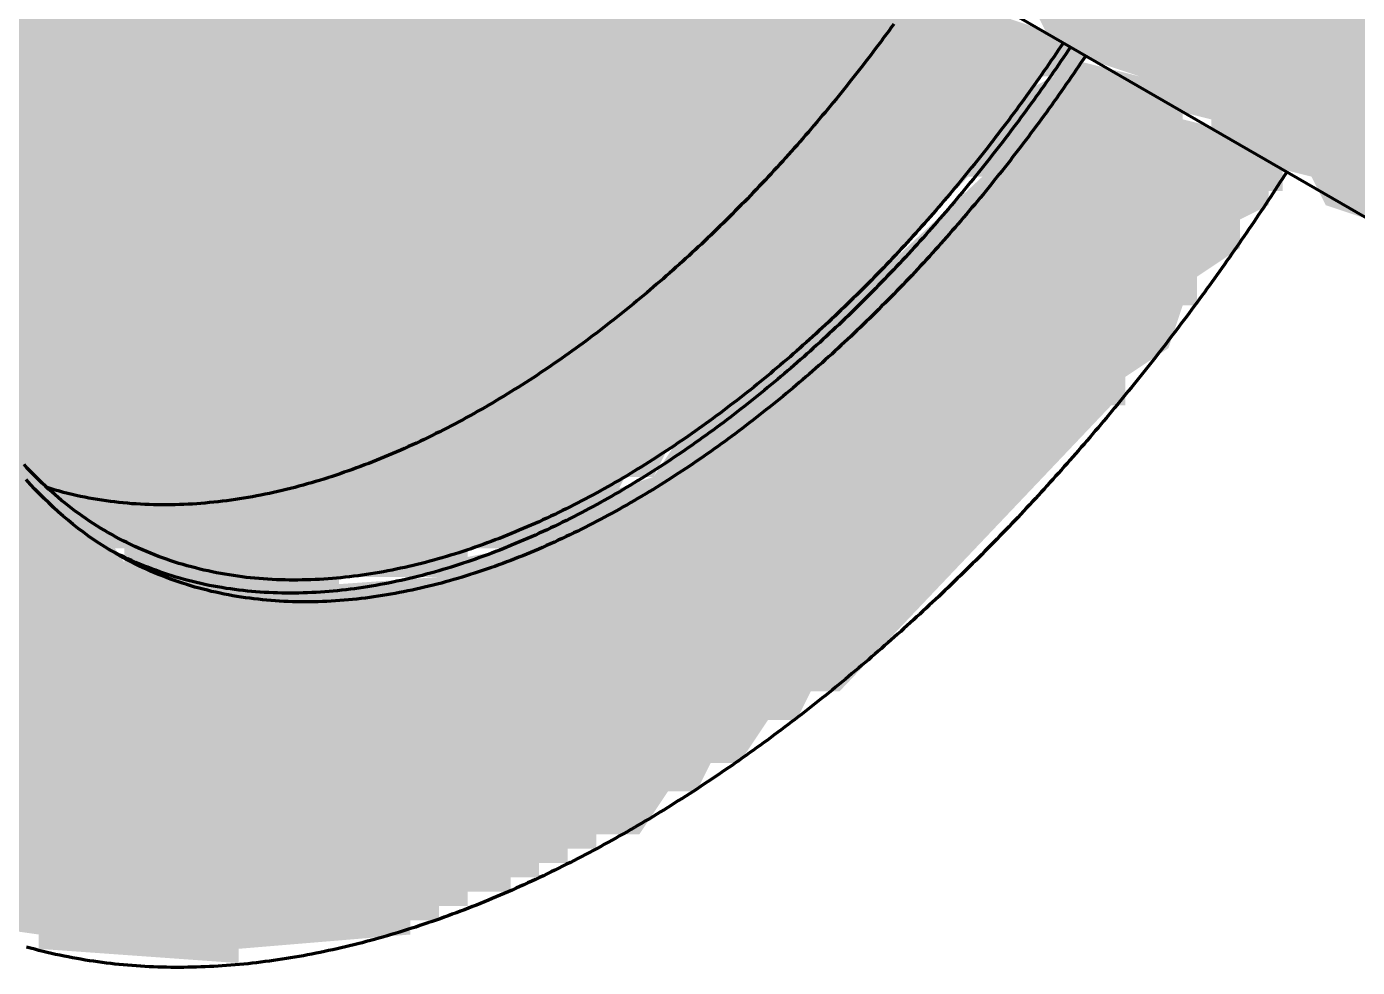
# Model space of a CAD drawing. Header units: millimetres. Extents: x 0 to 420, y 0 to 297.
# Drawn here: x 208.93 to 218.24, y 181.44 to 188.02 of the extents above; entities that cross this region are included whole.
import ezdxf

# ---------------------------------------------------------------- set-up
doc = ezdxf.new("R2010")
doc.units = ezdxf.units.MM
doc.layers.add('01-VISIBLE', color=7, linetype='CONTINUOUS', lineweight=70)
doc.layers.add('13-GRAFICA', color=30, linetype='CONTINUOUS', lineweight=18)

msp = doc.modelspace()

# ---------------------------------------------------------------- hatches: boundary and pattern name
at = {"layer": '13-GRAFICA', "true_color": 0x202020}
h = msp.add_hatch(color=7, dxfattribs=at)
h.dxf.hatch_style = 1
h.paths.add_polyline_path([(204.2185, 185.7682), (204.2185, 186.1682), (204.1185, 186.1682), (204.1185, 186.5682), (204.0185, 186.5682), (204.0185, 188.9682), (204.1185, 188.9682), (204.1185, 189.4682), (204.2185, 189.4682), (204.2185, 190.0682), (204.3185, 190.0682), (204.4185, 190.9682), (204.5185, 190.9682), (204.7185, 191.8682), (204.8185, 191.8682), (204.8185, 192.0682), (204.9185, 192.0682), (205.1185, 192.9682), (205.2185, 192.9682), (205.2185, 193.1682), (205.3185, 193.1682), (205.5185, 193.7682), (205.7185, 193.8682), (205.7185, 194.0682), (205.8185, 194.0682), (205.8185, 194.2682), (205.9185, 194.2682), (205.9185, 194.4682), (206.0185, 194.4682), (206.0185, 194.6682), (206.1185, 194.6682), (206.3185, 195.2682), (206.4185, 195.2682), (206.4185, 195.3682), (206.6185, 195.4682), (206.6185, 195.6682), (206.9185, 195.8682), (206.9185, 196.0682), (207.1185, 196.1682), (207.1185, 196.3682), (207.4185, 196.5682), (207.4185, 196.7682), (207.7185, 196.9682), (207.7185, 197.1682), (207.8185, 197.1682), (209.4185, 198.8682), (209.6185, 198.8682), (209.7185, 199.0682), (209.9185, 199.0682), (210.1185, 199.3682), (210.3185, 199.3682), (210.3185, 199.4682), (210.4185, 199.4682), (210.5185, 199.6682), (210.7185, 199.6682), (210.8185, 199.8682), (211.0185, 199.8682), (211.0185, 199.9682), (211.2185, 199.9682), (211.2185, 200.0682), (211.4185, 200.0682), (211.4185, 200.1682), (211.6185, 200.1682), (211.6185, 200.2682), (211.8185, 200.2682), (211.8185, 200.3682), (212.1185, 200.3682), (212.1185, 200.4682), (212.3185, 200.4682), (212.3185, 200.5682), (212.5185, 200.5682), (212.5185, 200.6682), (213.6185, 200.7682), (213.6185, 200.8682), (214.8185, 200.8682), (214.8185, 200.7682), (215.2185, 200.7682), (215.2185, 200.6682), (215.7185, 200.6682), (215.7185, 200.5682), (215.9185, 200.5682), (216.0185, 200.3682), (216.2185, 200.3682), (216.2185, 200.2682), (216.6185, 200.1682), (216.7185, 199.9682), (217.3185, 199.7682), (217.4185, 199.5682), (217.8185, 199.4682), (217.9185, 199.2682), (218.1185, 199.2682), (218.3185, 198.9682), (218.5185, 198.9682), (218.7185, 198.6682), (218.9185, 198.6682), (218.9185, 198.5682), (219.1185, 198.4682), (219.2185, 198.0682), (219.4185, 197.9682), (219.5185, 197.5682), (219.6185, 197.5682), (219.7185, 197.2682), (219.8185, 197.2682), (219.8185, 196.8682), (219.9185, 196.8682), (219.9185, 196.4682), (220.0185, 196.4682), (220.0185, 196.0682), (220.1185, 196.0682), (220.1185, 195.6682), (220.2185, 195.6682), (220.2185, 193.5682), (220.1185, 193.5682), (220.1185, 193.0682), (220.0185, 193.0682), (220.0185, 192.5682), (219.9185, 192.5682), (219.8185, 191.4682), (219.7185, 191.4682), (219.7185, 191.1682), (219.6185, 191.1682), (219.6185, 190.9682), (219.5185, 190.9682), (219.5185, 190.6682), (219.4185, 190.6682), (219.2185, 189.7682), (219.1185, 189.7682), (219.1185, 189.5682), (219.0185, 189.5682), (219.0185, 189.2682), (218.9185, 189.2682), (218.9185, 189.0682), (218.8185, 189.0682), (218.8185, 188.8682), (218.7185, 188.8682), (218.7185, 188.6682), (218.6185, 188.6682), (218.5185, 188.3682), (217.0185, 189.2682), (217.1185, 189.5682), (217.2185, 189.5682), (217.2185, 189.7682), (217.3185, 189.7682), (217.4185, 190.3682), (217.5185, 190.3682), (217.5185, 190.5682), (217.6185, 190.5682), (217.7185, 191.1682), (217.8185, 191.1682), (217.9185, 192.0682), (218.0185, 192.0682), (218.0185, 192.6682), (218.1185, 192.6682), (218.1185, 194.3682), (218.0185, 194.3682), (217.9185, 195.2682), (217.8185, 195.2682), (217.8185, 195.5682), (217.6185, 195.6682), (217.6185, 195.8682), (217.5185, 195.8682), (217.5185, 196.0682), (217.3185, 196.1682), (217.2185, 196.4682), (217.0185, 196.4682), (217.0185, 196.5682), (216.9185, 196.5682), (216.8185, 196.7682), (216.6185, 196.7682), (216.5185, 196.9682), (215.6185, 197.0682), (215.6185, 197.1682), (215.4185, 197.1682), (215.4185, 197.0682), (214.2185, 196.9682), (214.2185, 196.8682), (214.0185, 196.8682), (214.0185, 196.7682), (213.8185, 196.7682), (213.8185, 196.6682), (213.5185, 196.6682), (213.5185, 196.5682), (213.1185, 196.4682), (213.0185, 196.2682), (212.8185, 196.2682), (212.7185, 196.0682), (212.5185, 196.0682), (212.3185, 195.7682), (212.1185, 195.7682), (212.1185, 195.6682), (210.6185, 194.2682), (210.6185, 194.0682), (210.3185, 193.8682), (210.3185, 193.6682), (210.1185, 193.5682), (210.1185, 193.3682), (209.8185, 193.1682), (209.6185, 192.5682), (209.4185, 192.4682), (209.4185, 192.2682), (209.3185, 192.2682), (209.3185, 192.0682), (209.2185, 192.0682), (209.2185, 191.8682), (209.1185, 191.8682), (209.1185, 191.6682), (209.0185, 191.6682), (209.0185, 191.4682), (208.9185, 191.4682), (208.9185, 191.1682), (208.8185, 191.1682), (208.8185, 190.9682), (208.7185, 190.9682), (208.7185, 190.6682), (208.6185, 190.6682), (208.4185, 189.7682), (208.3185, 189.7682), (208.3185, 189.1682), (208.2185, 189.1682), (208.2185, 188.6682), (208.1185, 188.6682), (208.1185, 186.6682), (208.2185, 186.6682), (208.3185, 185.8682), (208.4185, 185.8682), (208.6185, 185.2682), (208.8185, 185.1682), (208.9185, 184.7682), (209.1185, 184.7682), (209.2185, 184.5682), (209.4185, 184.5682), (209.6185, 184.2682), (209.9185, 184.2682), (209.9185, 184.1682), (210.4185, 184.1682), (210.4185, 184.0682), (211.8185, 184.1682), (211.8185, 184.2682), (212.3185, 184.3682), (212.3185, 184.4682), (212.5185, 184.4682), (212.5185, 184.5682), (212.7185, 184.5682), (212.7185, 184.6682), (213.0185, 184.6682), (213.0185, 184.7682), (213.3185, 184.8682), (213.5185, 185.1682), (213.7185, 185.1682), (213.8185, 185.3682), (214.0185, 185.3682), (214.0185, 185.4682), (215.6185, 186.9682), (215.6185, 187.1682), (215.9185, 187.3682), (215.9185, 187.5682), (216.1185, 187.6682), (216.1185, 187.8682), (216.3185, 187.8682), (216.3185, 187.7682), (216.7185, 187.6682), (216.8185, 187.4682), (217.0185, 187.4682), (217.0185, 187.3682), (217.4185, 187.2682), (217.5185, 187.0682), (217.7185, 187.0682), (217.7185, 186.8682), (217.6185, 186.8682), (217.6185, 186.7682), (217.4185, 186.6682), (217.4185, 186.4682), (217.1185, 186.2682), (217.1185, 186.0682), (217.0185, 186.0682), (216.9185, 185.7682), (216.6185, 185.5682), (216.6185, 185.3682), (216.5185, 185.3682), (214.6185, 183.3682), (214.4185, 183.3682), (214.3185, 183.1682), (214.1185, 183.1682), (213.9185, 182.8682), (213.7185, 182.8682), (213.6185, 182.6682), (213.4185, 182.6682), (213.2185, 182.3682), (212.9185, 182.3682), (212.9185, 182.2682), (212.7185, 182.2682), (212.7185, 182.1682), (212.5185, 182.1682), (212.5185, 182.0682), (212.3185, 182.0682), (212.3185, 181.9682), (212.0185, 181.9682), (212.0185, 181.8682), (211.8185, 181.8682), (211.8185, 181.7682), (211.6185, 181.7682), (211.6185, 181.6682), (210.4185, 181.5682), (210.4185, 181.4682), (209.0185, 181.5682), (209.0185, 181.6682), (208.3185, 181.7682), (208.2185, 181.9682), (207.6185, 182.1682), (207.5185, 182.3682), (206.9185, 182.5682), (206.8185, 182.7682), (206.4185, 182.8682), (206.4185, 182.9682), (206.1185, 183.0682), (205.9185, 183.3682), (205.7185, 183.3682), (205.6185, 183.5682), (205.4185, 183.5682), (205.4185, 183.6682), (205.1185, 183.8682), (205.1185, 184.0682), (204.9185, 184.1682), (204.9185, 184.3682), (204.8185, 184.3682), (204.8185, 184.5682), (204.6185, 184.6682), (204.6185, 184.8682), (204.4185, 184.9682), (204.3185, 185.7682)])
at = {"layer": '13-GRAFICA', "true_color": 0xa5a8ac}
h = msp.add_hatch(color=7, dxfattribs=at)
h.dxf.hatch_style = 1
h.paths.add_polyline_path([(209.6185, 184.3682), (209.5185, 184.3682), (209.4185, 184.5682), (209.2185, 184.5682), (209.1185, 184.7682), (208.9185, 184.7682), (208.8185, 185.1682), (208.6185, 185.2682), (208.6185, 185.4682), (208.5185, 185.4682), (208.5185, 185.6682), (208.4185, 185.6682), (208.4185, 185.8682), (208.3185, 185.8682), (208.3185, 186.2682), (208.2185, 186.2682), (208.2185, 186.6682), (208.1185, 186.6682), (208.1185, 188.6682), (208.2185, 188.6682), (208.2185, 189.1682), (208.3185, 189.1682), (208.3185, 189.7682), (208.4185, 189.7682), (208.4185, 190.0682), (208.5185, 190.0682), (208.7185, 190.9682), (208.8185, 190.9682), (208.8185, 191.1682), (208.9185, 191.1682), (208.9185, 191.4682), (209.0185, 191.4682), (209.0185, 191.6682), (209.1185, 191.6682), (209.1185, 191.8682), (209.2185, 191.8682), (209.4185, 192.4682), (209.6185, 192.5682), (209.8185, 193.1682), (210.1185, 193.3682), (210.1185, 193.5682), (210.2185, 193.5682), (210.3185, 193.8682), (210.6185, 194.0682), (210.6185, 194.2682), (210.7185, 194.2682), (212.1185, 195.7682), (212.3185, 195.7682), (212.5185, 196.0682), (212.7185, 196.0682), (212.7185, 196.1682), (213.0185, 196.2682), (213.1185, 196.4682), (213.3185, 196.4682), (213.3185, 196.5682), (213.5185, 196.5682), (213.5185, 196.6682), (213.8185, 196.6682), (213.8185, 196.7682), (214.0185, 196.7682), (214.0185, 196.8682), (214.2185, 196.8682), (214.2185, 196.9682), (214.6185, 196.9682), (214.6185, 197.0682), (215.4185, 197.0682), (215.4185, 197.1682), (215.6185, 197.1682), (215.6185, 197.0682), (216.5185, 196.9682), (216.5185, 196.8682), (216.8185, 196.7682), (217.0185, 196.4682), (217.2185, 196.4682), (217.3185, 196.1682), (217.5185, 196.0682), (217.6185, 195.6682), (217.8185, 195.5682), (217.9185, 194.8682), (218.0185, 194.8682), (218.0185, 194.3682), (218.1185, 194.3682), (218.1185, 192.6682), (218.0185, 192.6682), (218.0185, 192.0682), (217.9185, 192.0682), (217.8185, 191.1682), (217.7185, 191.1682), (217.7185, 190.8682), (217.6185, 190.8682), (217.6185, 190.5682), (217.5185, 190.5682), (217.5185, 190.3682), (217.4185, 190.3682), (217.4185, 190.0682), (217.3185, 190.0682), (217.3185, 189.7682), (217.2185, 189.7682), (217.1185, 189.3682), (216.9185, 189.2682), (216.9185, 189.3682), (216.5185, 189.4682), (216.4185, 189.6682), (215.8185, 189.8682), (215.7185, 190.0682), (215.3185, 190.1682), (215.2185, 190.3682), (215.0185, 190.3682), (215.0185, 190.4682), (214.6185, 190.5682), (214.5185, 190.7682), (214.1185, 190.8682), (214.0185, 191.1682), (213.9185, 191.1682), (213.7185, 191.4682), (213.2185, 191.4682), (213.2185, 191.3682), (213.0185, 191.3682), (213.0185, 191.2682), (212.8185, 191.1682), (212.8185, 190.9682), (212.6185, 190.8682), (212.5185, 190.3682), (212.4185, 190.3682), (212.5185, 189.7682), (212.8185, 189.6682), (212.8185, 189.5682), (213.4185, 189.5682), (213.5185, 189.3682), (213.7185, 189.3682), (213.7185, 189.2682), (214.1185, 189.1682), (214.2185, 188.9682), (214.8185, 188.7682), (214.9185, 188.5682), (215.5185, 188.3682), (215.6185, 188.1682), (215.8185, 188.1682), (215.8185, 188.0682), (216.1185, 187.9682), (216.1185, 187.6682), (216.0185, 187.6682), (215.9185, 187.3682), (215.6185, 187.1682), (215.6185, 186.9682), (215.5185, 186.9682), (214.0185, 185.3682), (213.8185, 185.3682), (213.7185, 185.1682), (213.5185, 185.1682), (213.5185, 185.0682), (213.4185, 185.0682), (213.3185, 184.8682), (213.1185, 184.8682), (213.0185, 184.6682), (212.7185, 184.6682), (212.7185, 184.5682), (212.5185, 184.5682), (212.5185, 184.4682), (212.3185, 184.4682), (212.3185, 184.3682), (212.0185, 184.3682), (212.0185, 184.2682), (211.8185, 184.2682), (211.8185, 184.1682), (211.1185, 184.1682), (211.1185, 184.0682), (210.4185, 184.0682), (210.4185, 184.1682), (209.9185, 184.1682), (209.9185, 184.2682), (209.6185, 184.2682)])
at = {"layer": '13-GRAFICA', "true_color": 0xb21820}
h = msp.add_hatch(color=7, dxfattribs=at)
h.dxf.hatch_style = 1
h.paths.add_polyline_path([(215.3185, 188.4682), (215.1185, 188.4682), (215.1185, 188.5682), (214.9185, 188.5682), (214.8185, 188.7682), (214.2185, 188.9682), (214.1185, 189.1682), (213.5185, 189.3682), (213.4185, 189.5682), (213.0185, 189.6682), (213.0185, 189.7682), (212.7185, 189.9682), (212.8185, 190.6682), (213.0185, 190.7682), (213.1185, 191.0682), (213.3185, 191.0682), (213.3185, 191.1682), (213.8185, 191.1682), (213.9185, 190.9682), (214.5185, 190.7682), (214.6185, 190.5682), (215.2185, 190.3682), (215.3185, 190.1682), (215.7185, 190.0682), (215.8185, 189.8682), (216.0185, 189.8682), (216.0185, 189.7682), (216.4185, 189.6682), (216.5185, 189.4682), (217.1185, 189.2682), (217.2185, 189.0682), (217.8185, 188.8682), (217.9185, 188.6682), (218.3185, 188.5682), (218.4185, 188.3682), (218.6185, 188.3682), (218.6185, 188.2682), (219.0185, 188.1682), (219.1185, 187.9682), (219.7185, 187.7682), (219.8185, 187.5682), (220.4185, 187.3682), (220.5185, 187.1682), (220.9185, 187.0682), (221.0185, 186.8682), (221.2185, 186.8682), (221.2185, 186.7682), (221.6185, 186.6682), (221.7185, 186.4682), (222.3185, 186.2682), (222.4185, 186.0682), (223.0185, 185.8682), (223.1185, 185.6682), (223.5185, 185.5682), (223.6185, 185.3682), (223.8185, 185.3682), (223.8185, 185.2682), (224.2185, 185.1682), (224.3185, 184.9682), (224.9185, 184.7682), (225.0185, 184.5682), (225.4185, 184.4682), (225.5185, 184.2682), (226.1185, 184.0682), (226.3185, 183.7682), (226.1185, 183.6682), (226.1185, 183.4682), (226.0185, 183.4682), (226.0185, 183.2682), (225.9185, 183.2682), (225.9185, 183.0682), (225.8185, 183.0682), (225.8185, 182.8682), (225.7185, 182.8682), (225.7185, 182.6682), (225.6185, 182.6682), (225.6185, 182.4682), (225.5185, 182.4682), (225.5185, 182.5682), (225.3185, 182.5682), (225.2185, 182.7682), (224.6185, 182.9682), (224.5185, 183.1682), (224.3185, 183.1682), (224.3185, 183.2682), (223.9185, 183.3682), (223.8185, 183.5682), (223.2185, 183.7682), (223.1185, 183.9682), (222.7185, 184.0682), (222.6185, 184.2682), (222.4185, 184.2682), (222.4185, 184.3682), (222.0185, 184.4682), (221.9185, 184.6682), (221.3185, 184.8682), (221.2185, 185.0682), (220.6185, 185.2682), (220.5185, 185.4682), (220.1185, 185.5682), (220.0185, 185.7682), (219.8185, 185.7682), (219.8185, 185.8682), (219.4185, 185.9682), (219.3185, 186.1682), (218.7185, 186.3682), (218.6185, 186.5682), (218.0185, 186.7682), (217.9185, 186.9682), (217.5185, 187.0682), (217.4185, 187.2682), (217.2185, 187.2682), (217.2185, 187.3682), (216.8185, 187.4682), (216.7185, 187.6682), (216.1185, 187.8682), (216.0185, 188.0682), (215.6185, 188.1682), (215.6185, 188.2682), (215.3185, 188.3682)])

# ---------------------------------------------------------------- linework, layer by layer
at = {"layer": '01-VISIBLE'}
msp.add_line((212.9039, 189.7979), (225.5266, 182.5102), dxfattribs=at)
for points in [[(214.9986, 188.0346), (214.9808, 188.0102), (214.963, 187.986), (214.9452, 187.9617), (214.9273, 187.9375), (214.9093, 187.9134), (214.8913, 187.8893), (214.8732, 187.8652), (214.855, 187.8412), (214.8368, 187.8173), (214.8185, 187.7934), (214.8002, 187.7695), (214.7818, 187.7457), (214.7633, 187.7219), (214.7448, 187.6982), (214.7262, 187.6745), (214.7076, 187.6509), (214.6889, 187.6273), (214.6701, 187.6038), (214.6513, 187.5803), (214.6324, 187.5569), (214.6134, 187.5335), (214.5944, 187.5102), (214.5753, 187.4869), (214.5562, 187.4637), (214.537, 187.4405), (214.5177, 187.4174), (214.4984, 187.3943), (214.479, 187.3713), (214.4596, 187.3483), (214.4401, 187.3254), (214.4205, 187.3025), (214.4009, 187.2797), (214.3812, 187.257), (214.3614, 187.2343), (214.3416, 187.2116), (214.3217, 187.189), (214.3018, 187.1665), (214.2818, 187.144), (214.2617, 187.1216), (214.2416, 187.0992), (214.2214, 187.0769), (214.2011, 187.0546), (214.1808, 187.0324), (214.1605, 187.0102), (214.14, 186.9881), (214.1195, 186.9661), (214.099, 186.9441), (214.0783, 186.9222), (214.0577, 186.9004), (214.0369, 186.8786), (214.0161, 186.8568), (213.9952, 186.8351), (213.9743, 186.8135), (213.9533, 186.7919), (213.9322, 186.7704), (213.9111, 186.749), (213.8899, 186.7276), (213.8687, 186.7063), (213.8473, 186.6851), (213.826, 186.6639), (213.8045, 186.6428), (213.783, 186.6217), (213.7615, 186.6007), (213.7398, 186.5798), (213.7182, 186.5589), (213.6964, 186.5381), (213.6746, 186.5174), (213.6527, 186.4967), (213.6308, 186.4761), (213.6087, 186.4556), (213.5867, 186.4351), (213.5645, 186.4147), (213.5423, 186.3944), (213.5201, 186.3742), (213.4977, 186.354), (213.4754, 186.3339), (213.4529, 186.3138), (213.4304, 186.2939), (213.4078, 186.274), (213.3851, 186.2542), (213.3624, 186.2344), (213.3397, 186.2148), (213.3168, 186.1952), (213.2939, 186.1756), (213.2709, 186.1562), (213.2479, 186.1368), (213.2248, 186.1175), (213.2016, 186.0983), (213.1784, 186.0792), (213.1551, 186.0601), (213.1317, 186.0412), (213.1083, 186.0223), (213.0848, 186.0035), (213.0613, 185.9847), (213.0376, 185.9661), (213.0139, 185.9475), (212.9902, 185.929), (212.9664, 185.9106), (212.9425, 185.8923), (212.9185, 185.8741), (212.8945, 185.856), (212.8704, 185.8379), (212.8463, 185.82), (212.8221, 185.8021), (212.7978, 185.7843), (212.7734, 185.7666), (212.749, 185.749), (212.7245, 185.7315), (212.7, 185.7141), (212.6754, 185.6968), (212.6507, 185.6796), (212.6259, 185.6625), (212.6011, 185.6454), (212.5762, 185.6285), (212.5513, 185.6117), (212.5263, 185.5949), (212.5012, 185.5783), (212.476, 185.5618), (212.4508, 185.5454), (212.4255, 185.529), (212.4002, 185.5128), (212.3747, 185.4967), (212.3492, 185.4807), (212.3237, 185.4648), (212.2981, 185.449), (212.2724, 185.4334), (212.2466, 185.4178), (212.2208, 185.4024), (212.1949, 185.387), (212.1689, 185.3718), (212.1429, 185.3567)], [(216.1842, 187.904), (216.1674, 187.879), (216.1506, 187.8541), (216.1338, 187.8291), (216.1168, 187.8042), (216.0999, 187.7794), (216.0828, 187.7546), (216.0657, 187.7298), (216.0485, 187.7051), (216.0313, 187.6804), (216.014, 187.6558), (215.9967, 187.6312), (215.9792, 187.6067), (215.9618, 187.5822), (215.9442, 187.5577), (215.9266, 187.5333), (215.909, 187.5089), (215.8912, 187.4846), (215.8734, 187.4603), (215.8556, 187.4361), (215.8377, 187.4119), (215.8197, 187.3878), (215.8017, 187.3637), (215.7836, 187.3396), (215.7654, 187.3156), (215.7472, 187.2917), (215.7289, 187.2678), (215.7106, 187.2439), (215.6922, 187.2201), (215.6737, 187.1963), (215.6552, 187.1726), (215.6366, 187.1489), (215.618, 187.1253), (215.5993, 187.1017), (215.5805, 187.0782), (215.5617, 187.0547), (215.5428, 187.0313), (215.5238, 187.0079), (215.5048, 186.9846), (215.4857, 186.9613), (215.4666, 186.9381), (215.4474, 186.9149), (215.4281, 186.8918), (215.4088, 186.8687), (215.3894, 186.8457), (215.37, 186.8227), (215.3505, 186.7998), (215.3309, 186.7769), (215.3113, 186.7541), (215.2916, 186.7314), (215.2718, 186.7087), (215.252, 186.686), (215.2321, 186.6634), (215.2122, 186.6409), (215.1922, 186.6184), (215.1721, 186.5959), (215.152, 186.5736), (215.1318, 186.5512), (215.1115, 186.529), (215.0912, 186.5068), (215.0709, 186.4846), (215.0504, 186.4625), (215.0299, 186.4405), (215.0094, 186.4185), (214.9887, 186.3966), (214.9681, 186.3747), (214.9473, 186.3529), (214.9265, 186.3312), (214.9056, 186.3095), (214.8847, 186.2879), (214.8637, 186.2663), (214.8426, 186.2448), (214.8215, 186.2234), (214.8003, 186.202), (214.7791, 186.1807), (214.7577, 186.1595), (214.7364, 186.1383), (214.7149, 186.1171), (214.6934, 186.0961), (214.6719, 186.0751), (214.6502, 186.0542), (214.6286, 186.0333), (214.6068, 186.0125), (214.585, 185.9918), (214.5631, 185.9711), (214.5412, 185.9505), (214.5191, 185.93), (214.4971, 185.9095), (214.4749, 185.8891), (214.4527, 185.8688), (214.4305, 185.8486), (214.4081, 185.8284), (214.3858, 185.8083), (214.3633, 185.7882), (214.3408, 185.7683), (214.3182, 185.7484), (214.2955, 185.7285), (214.2728, 185.7088), (214.2501, 185.6891), (214.2272, 185.6695), (214.2043, 185.65), (214.1813, 185.6306), (214.1583, 185.6112), (214.1352, 185.5919), (214.112, 185.5727), (214.0888, 185.5536), (214.0655, 185.5345), (214.0421, 185.5155), (214.0187, 185.4966), (213.9952, 185.4778), (213.9717, 185.4591), (213.948, 185.4405), (213.9243, 185.4219), (213.9006, 185.4034), (213.8768, 185.385), (213.8529, 185.3667), (213.8289, 185.3485), (213.8049, 185.3304), (213.7808, 185.3123), (213.7567, 185.2943), (213.7325, 185.2765), (213.7082, 185.2587), (213.6838, 185.241), (213.6594, 185.2234), (213.6349, 185.2059), (213.6104, 185.1885), (213.5858, 185.1712), (213.5611, 185.154), (213.5363, 185.1368), (213.5115, 185.1198), (213.4866, 185.1029), (213.4617, 185.0861), (213.4367, 185.0693), (213.4116, 185.0527), (213.3864, 185.0362), (213.3612, 185.0197), (213.3359, 185.0034), (213.3106, 184.9872), (213.2851, 184.9711), (213.2596, 184.9551), (213.2341, 184.9392), (213.2085, 184.9234), (213.1828, 184.9077), (213.157, 184.8922), (213.1312, 184.8767), (213.1053, 184.8614), (213.0793, 184.8462), (213.0533, 184.8311)], [(216.2345, 187.875), (216.2177, 187.8499), (216.2009, 187.8248), (216.184, 187.7998), (216.1671, 187.7748), (216.15, 187.7499), (216.133, 187.725), (216.1158, 187.7001), (216.0986, 187.6753), (216.0814, 187.6506), (216.0641, 187.6258), (216.0467, 187.6012), (216.0293, 187.5765), (216.0118, 187.5519), (215.9942, 187.5274), (215.9766, 187.5029), (215.9589, 187.4784), (215.9412, 187.454), (215.9234, 187.4296), (215.9055, 187.4053), (215.8876, 187.381), (215.8696, 187.3567), (215.8515, 187.3325), (215.8334, 187.3084), (215.8152, 187.2843), (215.797, 187.2602), (215.7787, 187.2362), (215.7604, 187.2123), (215.7419, 187.1883), (215.7235, 187.1645), (215.7049, 187.1406), (215.6863, 187.1169), (215.6677, 187.0931), (215.649, 187.0695), (215.6302, 187.0458), (215.6113, 187.0222), (215.5924, 186.9987), (215.5735, 186.9752), (215.5545, 186.9518), (215.5354, 186.9284), (215.5162, 186.9051), (215.497, 186.8818), (215.4777, 186.8585), (215.4584, 186.8354), (215.439, 186.8122), (215.4196, 186.7891), (215.4001, 186.7661), (215.3805, 186.7431), (215.3608, 186.7202), (215.3412, 186.6973), (215.3214, 186.6745), (215.3016, 186.6517), (215.2817, 186.629), (215.2618, 186.6064), (215.2418, 186.5838), (215.2217, 186.5612), (215.2016, 186.5387), (215.1814, 186.5163), (215.1611, 186.4939), (215.1408, 186.4716), (215.1204, 186.4493), (215.1, 186.4271), (215.0795, 186.4049), (215.059, 186.3828), (215.0383, 186.3607), (215.0177, 186.3388), (214.9969, 186.3168), (214.9761, 186.295), (214.9552, 186.2731), (214.9343, 186.2514), (214.9133, 186.2297), (214.8923, 186.2081), (214.8712, 186.1865), (214.85, 186.165), (214.8287, 186.1435), (214.8074, 186.1221), (214.7861, 186.1008), (214.7647, 186.0796), (214.7432, 186.0584), (214.7216, 186.0372), (214.7, 186.0161), (214.6783, 185.9951), (214.6566, 185.9742), (214.6348, 185.9533), (214.6129, 185.9325), (214.591, 185.9118), (214.569, 185.8911), (214.5469, 185.8705), (214.5248, 185.8499), (214.5027, 185.8295), (214.4804, 185.809), (214.4581, 185.7887), (214.4357, 185.7684), (214.4133, 185.7482), (214.3908, 185.7281), (214.3682, 185.7081), (214.3456, 185.6881), (214.3229, 185.6682), (214.3002, 185.6483), (214.2774, 185.6286), (214.2545, 185.6089), (214.2315, 185.5893), (214.2085, 185.5697), (214.1855, 185.5503), (214.1623, 185.5309), (214.1391, 185.5116), (214.1158, 185.4923), (214.0925, 185.4732), (214.0691, 185.4541), (214.0457, 185.4351), (214.0221, 185.4162), (213.9985, 185.3974), (213.9749, 185.3786), (213.9512, 185.36), (213.9274, 185.3414), (213.9035, 185.3229), (213.8796, 185.3044), (213.8556, 185.2861), (213.8316, 185.2679), (213.8075, 185.2497), (213.7833, 185.2316), (213.7591, 185.2136), (213.7347, 185.1958), (213.7104, 185.1779), (213.6859, 185.1602), (213.6614, 185.1426), (213.6369, 185.1251), (213.6122, 185.1076), (213.5875, 185.0903), (213.5627, 185.073), (213.5379, 185.0559), (213.513, 185.0388), (213.488, 185.0219), (213.463, 185.005), (213.4379, 184.9883), (213.4127, 184.9716), (213.3875, 184.955), (213.3622, 184.9386), (213.3368, 184.9222), (213.3114, 184.906), (213.2859, 184.8898), (213.2603, 184.8738), (213.2346, 184.8579), (213.2089, 184.842), (213.1832, 184.8263), (213.1573, 184.8107), (213.1314, 184.7952), (213.1054, 184.7798), (213.0794, 184.7646), (213.0533, 184.7494)], [(216.3405, 187.8138), (216.3238, 187.7887), (216.307, 187.7636), (216.2901, 187.7386), (216.2731, 187.7136), (216.2561, 187.6887), (216.239, 187.6638), (216.2219, 187.6389), (216.2047, 187.6141), (216.1875, 187.5893), (216.1701, 187.5646), (216.1528, 187.5399), (216.1353, 187.5153), (216.1178, 187.4907), (216.1003, 187.4661), (216.0826, 187.4416), (216.065, 187.4172), (216.0472, 187.3927), (216.0294, 187.3684), (216.0116, 187.344), (215.9936, 187.3197), (215.9756, 187.2955), (215.9576, 187.2713), (215.9395, 187.2472), (215.9213, 187.2231), (215.9031, 187.199), (215.8848, 187.175), (215.8664, 187.151), (215.848, 187.1271), (215.8295, 187.1032), (215.811, 187.0794), (215.7924, 187.0556), (215.7737, 187.0319), (215.755, 187.0082), (215.7362, 186.9846), (215.7174, 186.961), (215.6985, 186.9375), (215.6795, 186.914), (215.6605, 186.8906), (215.6414, 186.8672), (215.6223, 186.8438), (215.6031, 186.8205), (215.5838, 186.7973), (215.5645, 186.7741), (215.5451, 186.751), (215.5256, 186.7279), (215.5061, 186.7049), (215.4866, 186.6819), (215.4669, 186.659), (215.4472, 186.6361), (215.4275, 186.6133), (215.4076, 186.5905), (215.3878, 186.5678), (215.3678, 186.5451), (215.3478, 186.5225), (215.3278, 186.5), (215.3076, 186.4775), (215.2874, 186.455), (215.2672, 186.4326), (215.2469, 186.4103), (215.2265, 186.388), (215.2061, 186.3658), (215.1856, 186.3437), (215.165, 186.3216), (215.1444, 186.2995), (215.1237, 186.2775), (215.103, 186.2556), (215.0822, 186.2337), (215.0613, 186.2119), (215.0404, 186.1902), (215.0194, 186.1685), (214.9983, 186.1468), (214.9772, 186.1253), (214.9561, 186.1037), (214.9348, 186.0823), (214.9135, 186.0609), (214.8921, 186.0396), (214.8707, 186.0183), (214.8492, 185.9971), (214.8277, 185.976), (214.8061, 185.9549), (214.7844, 185.9339), (214.7627, 185.913), (214.7409, 185.8921), (214.719, 185.8713), (214.6971, 185.8505), (214.6751, 185.8298), (214.653, 185.8092), (214.6309, 185.7887), (214.6087, 185.7682), (214.5865, 185.7478), (214.5642, 185.7275), (214.5418, 185.7072), (214.5194, 185.687), (214.4969, 185.6669), (214.4743, 185.6468), (214.4517, 185.6268), (214.429, 185.6069), (214.4062, 185.5871), (214.3834, 185.5673), (214.3605, 185.5476), (214.3376, 185.528), (214.3146, 185.5085), (214.2915, 185.489), (214.2684, 185.4696), (214.2452, 185.4503), (214.2219, 185.4311), (214.1986, 185.412), (214.1752, 185.3929), (214.1517, 185.3739), (214.1282, 185.355), (214.1046, 185.3361), (214.081, 185.3174), (214.0572, 185.2987), (214.0335, 185.2801), (214.0096, 185.2616), (213.9857, 185.2432), (213.9617, 185.2249), (213.9377, 185.2066), (213.9135, 185.1885), (213.8894, 185.1704), (213.8651, 185.1524), (213.8408, 185.1345), (213.8164, 185.1167), (213.792, 185.099), (213.7675, 185.0814), (213.7429, 185.0638), (213.7183, 185.0464), (213.6936, 185.0291), (213.6688, 185.0118), (213.644, 184.9947), (213.6191, 184.9776), (213.5941, 184.9606), (213.569, 184.9438), (213.5439, 184.927), (213.5188, 184.9104), (213.4935, 184.8938), (213.4682, 184.8773), (213.4429, 184.861), (213.4174, 184.8447), (213.3919, 184.8286), (213.3663, 184.8125), (213.3407, 184.7966), (213.315, 184.7808), (213.2892, 184.7651), (213.2634, 184.7495), (213.2375, 184.734), (213.2115, 184.7186), (213.1855, 184.7033), (213.1594, 184.6882)], [(217.7467, 187.0019), (217.7305, 186.9766), (217.7142, 186.9513), (217.6979, 186.9261), (217.6815, 186.9008), (217.6651, 186.8756), (217.6486, 186.8505), (217.6321, 186.8253), (217.6156, 186.8002), (217.599, 186.7751), (217.5823, 186.7501), (217.5657, 186.7251), (217.5489, 186.7001), (217.5322, 186.6751), (217.5154, 186.6502), (217.4985, 186.6253), (217.4816, 186.6004), (217.4647, 186.5755), (217.4477, 186.5507), (217.4306, 186.5259), (217.4136, 186.5012), (217.3964, 186.4765), (217.3793, 186.4518), (217.3621, 186.4271), (217.3448, 186.4025), (217.3275, 186.3779), (217.3102, 186.3533), (217.2928, 186.3287), (217.2754, 186.3042), (217.2579, 186.2798), (217.2404, 186.2553), (217.2228, 186.2309), (217.2052, 186.2065), (217.1876, 186.1822), (217.1699, 186.1578), (217.1522, 186.1335), (217.1344, 186.1093), (217.1166, 186.0851), (217.0987, 186.0609), (217.0808, 186.0367), (217.0629, 186.0126), (217.0449, 185.9885), (217.0269, 185.9644), (217.0088, 185.9404), (216.9907, 185.9164), (216.9725, 185.8924), (216.9543, 185.8685), (216.936, 185.8446), (216.9177, 185.8207), (216.8994, 185.7969), (216.881, 185.7731), (216.8626, 185.7493), (216.8441, 185.7256), (216.8256, 185.7019), (216.807, 185.6782), (216.7884, 185.6546), (216.7698, 185.631), (216.7511, 185.6074), (216.7324, 185.5839), (216.7136, 185.5604), (216.6948, 185.537), (216.6759, 185.5135), (216.657, 185.4902), (216.638, 185.4668), (216.619, 185.4435), (216.6, 185.4202), (216.5809, 185.397), (216.5618, 185.3738), (216.5426, 185.3506), (216.5234, 185.3274), (216.5042, 185.3043), (216.4849, 185.2813), (216.4655, 185.2583), (216.4461, 185.2353), (216.4267, 185.2123), (216.4072, 185.1894), (216.3877, 185.1665), (216.3681, 185.1437), (216.3485, 185.1209), (216.3289, 185.0981), (216.3092, 185.0754), (216.2895, 185.0527), (216.2697, 185.03), (216.2499, 185.0074), (216.23, 184.9849), (216.2101, 184.9623), (216.1901, 184.9398), (216.1701, 184.9174), (216.1501, 184.8949), (216.13, 184.8726), (216.1099, 184.8502), (216.0897, 184.8279), (216.0695, 184.8057), (216.0492, 184.7834), (216.0289, 184.7613), (216.0085, 184.7391), (215.9881, 184.717), (215.9677, 184.695), (215.9472, 184.6729), (215.9267, 184.651), (215.9061, 184.629), (215.8855, 184.6071), (215.8648, 184.5853), (215.8441, 184.5635), (215.8234, 184.5417), (215.8026, 184.52), (215.7818, 184.4983), (215.7609, 184.4767), (215.7399, 184.4551), (215.719, 184.4335), (215.698, 184.412), (215.6769, 184.3905), (215.6558, 184.3691), (215.6346, 184.3477), (215.6135, 184.3264), (215.5922, 184.3051), (215.5709, 184.2838), (215.5496, 184.2626), (215.5282, 184.2415), (215.5068, 184.2204), (215.4854, 184.1993), (215.4639, 184.1783), (215.4423, 184.1573), (215.4207, 184.1364), (215.3991, 184.1155), (215.3774, 184.0947), (215.3557, 184.0739), (215.3339, 184.0531), (215.3121, 184.0324), (215.2902, 184.0118), (215.2683, 183.9912), (215.2463, 183.9706), (215.2243, 183.9501), (215.2023, 183.9297), (215.1802, 183.9093), (215.1581, 183.8889), (215.1359, 183.8686), (215.1137, 183.8483), (215.0914, 183.8281), (215.0691, 183.808), (215.0467, 183.7879), (215.0243, 183.7678), (215.0018, 183.7478), (214.9793, 183.7278), (214.9568, 183.7079), (214.9342, 183.6881), (214.9116, 183.6683), (214.8889, 183.6485), (214.8662, 183.6288), (214.8434, 183.6092), (214.8206, 183.5896), (214.7977, 183.5701), (214.7748, 183.5506), (214.7518, 183.5312), (214.7288, 183.5118), (214.7058, 183.4925), (214.6827, 183.4732), (214.6596, 183.454), (214.6364, 183.4349), (214.6131, 183.4158), (214.5899, 183.3967), (214.5665, 183.3777), (214.5432, 183.3588), (214.5198, 183.3399), (214.4963, 183.3211), (214.4728, 183.3024), (214.4492, 183.2837), (214.4256, 183.2651), (214.402, 183.2465), (214.3783, 183.228), (214.3545, 183.2095), (214.3307, 183.1911), (214.3069, 183.1728), (214.283, 183.1545), (214.2591, 183.1363), (214.2351, 183.1181), (214.2111, 183.1), (214.187, 183.082), (214.1629, 183.064), (214.1387, 183.0461), (214.1145, 183.0283), (214.0903, 183.0105), (214.066, 182.9928), (214.0416, 182.9752), (214.0172, 182.9576), (213.9928, 182.9401), (213.9683, 182.9226), (213.9437, 182.9052), (213.9192, 182.8879), (213.8945, 182.8707), (213.8698, 182.8535), (213.8451, 182.8364), (213.8203, 182.8193), (213.7955, 182.8024), (213.7706, 182.7855), (213.7457, 182.7686), (213.7207, 182.7519), (213.6957, 182.7352), (213.6707, 182.7186), (213.6456, 182.702), (213.6204, 182.6855), (213.5952, 182.6691), (213.5699, 182.6528), (213.5446, 182.6366), (213.5193, 182.6204), (213.4939, 182.6043), (213.4684, 182.5882), (213.4429, 182.5723), (213.4174, 182.5564), (213.3918, 182.5406), (213.3662, 182.5249), (213.3405, 182.5092), (213.3148, 182.4937), (213.289, 182.4782), (213.2632, 182.4628), (213.2373, 182.4475), (213.2114, 182.4322), (213.1854, 182.4171), (213.1594, 182.402)], [(212.1429, 185.3567), (212.1167, 185.3416), (212.0904, 185.3267), (212.064, 185.3119), (212.0376, 185.2972), (212.0111, 185.2826), (211.9845, 185.2681), (211.9579, 185.2538), (211.9312, 185.2396), (211.9044, 185.2255), (211.8776, 185.2116), (211.8506, 185.1978), (211.8237, 185.1841), (211.7966, 185.1706), (211.7695, 185.1572), (211.7423, 185.1439), (211.7151, 185.1308), (211.6878, 185.1178), (211.6604, 185.1049), (211.6329, 185.0922), (211.6054, 185.0797), (211.5778, 185.0673), (211.5502, 185.055), (211.5225, 185.0429), (211.4947, 185.031), (211.4668, 185.0192), (211.4389, 185.0075), (211.4109, 184.996), (211.3829, 184.9847), (211.3548, 184.9735), (211.3266, 184.9625), (211.2984, 184.9517), (211.2701, 184.941), (211.2417, 184.9305), (211.2133, 184.9202), (211.1848, 184.9101), (211.1562, 184.9001), (211.1276, 184.8903), (211.0989, 184.8807), (211.0702, 184.8712), (211.0414, 184.862), (211.0126, 184.8529), (210.9836, 184.8441), (210.9547, 184.8354), (210.9256, 184.8269), (210.8966, 184.8186), (210.8674, 184.8105), (210.8382, 184.8026), (210.809, 184.7949), (210.7797, 184.7874), (210.7503, 184.7802), (210.7209, 184.7731), (210.6914, 184.7662), (210.6619, 184.7596), (210.6324, 184.7532), (210.6028, 184.747), (210.5731, 184.741), (210.5434, 184.7353), (210.5137, 184.7298), (210.4839, 184.7245), (210.4541, 184.7195), (210.4242, 184.7147), (210.3943, 184.7101), (210.3644, 184.7058), (210.3344, 184.7017), (210.3044, 184.6979), (210.2744, 184.6944), (210.2443, 184.6911), (210.2142, 184.688), (210.1841, 184.6852), (210.154, 184.6827), (210.1238, 184.6805), (210.0936, 184.6785), (210.0634, 184.6768), (210.0332, 184.6753), (210.003, 184.6742), (209.9727, 184.6733), (209.9425, 184.6728), (209.9123, 184.6725), (209.882, 184.6725), (209.8518, 184.6728), (209.8215, 184.6734), (209.7913, 184.6743), (209.7611, 184.6755), (209.7309, 184.677), (209.7007, 184.6788), (209.6705, 184.6809), (209.6404, 184.6834), (209.6102, 184.6862), (209.5802, 184.6893), (209.5501, 184.6927), (209.5201, 184.6964), (209.4901, 184.7005), (209.4602, 184.7049), (209.4303, 184.7096), (209.4005, 184.7147), (209.3708, 184.7201), (209.3411, 184.7258), (209.3114, 184.7319), (209.2819, 184.7383), (209.2524, 184.7451), (209.223, 184.7522), (209.1937, 184.7597), (209.1645, 184.7675), (209.1353, 184.7756), (209.1063, 184.7841), (209.0774, 184.793)], [(209.5033, 184.4794), (209.4771, 184.4947), (209.4512, 184.5104), (209.4254, 184.5264), (209.3998, 184.5427), (209.3745, 184.5594), (209.3493, 184.5764), (209.3244, 184.5937), (209.2997, 184.6113), (209.2753, 184.6292), (209.251, 184.6474), (209.227, 184.6659), (209.2032, 184.6848), (209.1797, 184.7039), (209.1564, 184.7233), (209.1334, 184.743), (209.1105, 184.763), (209.088, 184.7833), (209.0657, 184.8038), (209.0436, 184.8247), (209.0218, 184.8457), (209.0003, 184.8671), (208.979, 184.8887), (208.9579, 184.9105), (208.9372, 184.9326), (208.9166, 184.955)], [(209.5594, 184.3316), (209.5203, 184.3546), (209.4816, 184.3785), (209.4434, 184.403), (209.4057, 184.4282), (209.3684, 184.4542), (209.3317, 184.4808), (209.2954, 184.5082), (209.2597, 184.5362), (209.2244, 184.5648), (209.1898, 184.5941), (209.1556, 184.624), (209.122, 184.6546), (209.089, 184.6857), (209.0565, 184.7175), (209.0246, 184.7497), (208.9932, 184.7826), (208.9625, 184.816), (208.9323, 184.8499)], [(213.0533, 184.8311), (213.0272, 184.8161), (213.001, 184.8012), (212.9747, 184.7864), (212.9484, 184.7718), (212.922, 184.7572), (212.8955, 184.7428), (212.869, 184.7286), (212.8424, 184.7144), (212.8157, 184.7004), (212.789, 184.6865), (212.7622, 184.6727), (212.7353, 184.6591), (212.7084, 184.6456), (212.6814, 184.6323), (212.6543, 184.619), (212.6272, 184.606), (212.6, 184.593), (212.5727, 184.5802), (212.5453, 184.5675), (212.5179, 184.555), (212.4905, 184.5427), (212.4629, 184.5304), (212.4353, 184.5184), (212.4077, 184.5064), (212.3799, 184.4947), (212.3521, 184.4831), (212.3243, 184.4716), (212.2963, 184.4603), (212.2683, 184.4492), (212.2403, 184.4382), (212.2121, 184.4274), (212.184, 184.4167), (212.1557, 184.4063), (212.1274, 184.3959), (212.099, 184.3858), (212.0706, 184.3758), (212.0421, 184.3661), (212.0135, 184.3565), (211.9849, 184.347), (211.9563, 184.3378), (211.9275, 184.3287), (211.8987, 184.3199), (211.8699, 184.3112), (211.841, 184.3027), (211.812, 184.2944), (211.783, 184.2863), (211.7539, 184.2784), (211.7248, 184.2707), (211.6956, 184.2632), (211.6664, 184.2559), (211.6371, 184.2488), (211.6077, 184.242), (211.5784, 184.2353), (211.5489, 184.2289), (211.5194, 184.2227), (211.4899, 184.2167), (211.4603, 184.2109), (211.4307, 184.2054), (211.4011, 184.2001), (211.3714, 184.195), (211.3416, 184.1902), (211.3119, 184.1856), (211.282, 184.1812), (211.2522, 184.1771), (211.2223, 184.1732), (211.1924, 184.1696), (211.1625, 184.1663), (211.1325, 184.1632), (211.1025, 184.1603), (211.0725, 184.1577), (211.0425, 184.1554), (211.0124, 184.1534), (210.9823, 184.1516), (210.9522, 184.1501), (210.9221, 184.1489), (210.892, 184.1479), (210.8619, 184.1473), (210.8318, 184.1469), (210.8016, 184.1468), (210.7715, 184.147), (210.7414, 184.1475), (210.7113, 184.1483), (210.6812, 184.1494), (210.6511, 184.1508), (210.621, 184.1526), (210.5909, 184.1546), (210.5609, 184.1569), (210.5309, 184.1596), (210.5009, 184.1625), (210.4709, 184.1658), (210.441, 184.1694), (210.4112, 184.1734), (210.3813, 184.1776), (210.3516, 184.1822), (210.3218, 184.1872), (210.2922, 184.1924), (210.2626, 184.198), (210.233, 184.2039), (210.2036, 184.2102), (210.1742, 184.2168), (210.1448, 184.2238), (210.1156, 184.2311), (210.0865, 184.2387), (210.0574, 184.2467), (210.0285, 184.255), (209.9996, 184.2637), (209.9709, 184.2727), (209.9422, 184.2821), (209.9137, 184.2918), (209.8853, 184.3019), (209.8571, 184.3123), (209.8289, 184.3231), (209.8009, 184.3342), (209.7731, 184.3457), (209.7454, 184.3575), (209.7178, 184.3697), (209.6904, 184.3822), (209.6631, 184.3951), (209.6361, 184.4083), (209.6092, 184.4218), (209.5824, 184.4357), (209.5559, 184.45), (209.5295, 184.4645), (209.5033, 184.4794)], [(213.0533, 184.7494), (213.0272, 184.7344), (213.0011, 184.7196), (212.9749, 184.7049), (212.9486, 184.6902), (212.9223, 184.6757), (212.8959, 184.6614), (212.8694, 184.6471), (212.8429, 184.633), (212.8163, 184.619), (212.7897, 184.6051), (212.7629, 184.5913), (212.7361, 184.5777), (212.7093, 184.5642), (212.6823, 184.5509), (212.6553, 184.5376), (212.6283, 184.5246), (212.6012, 184.5116), (212.574, 184.4988), (212.5467, 184.4861), (212.5194, 184.4736), (212.492, 184.4612), (212.4646, 184.4489), (212.437, 184.4368), (212.4095, 184.4249), (212.3818, 184.4131), (212.3541, 184.4014), (212.3263, 184.3899), (212.2985, 184.3786), (212.2706, 184.3674), (212.2426, 184.3564), (212.2146, 184.3455), (212.1865, 184.3348), (212.1584, 184.3243), (212.1302, 184.3139), (212.1019, 184.3037), (212.0735, 184.2936), (212.0452, 184.2838), (212.0167, 184.2741), (211.9882, 184.2646), (211.9596, 184.2552), (211.931, 184.2461), (211.9023, 184.2371), (211.8736, 184.2283), (211.8448, 184.2197), (211.8159, 184.2113), (211.787, 184.2031), (211.758, 184.195), (211.729, 184.1872), (211.6999, 184.1796), (211.6708, 184.1721), (211.6416, 184.1649), (211.6124, 184.1579), (211.5831, 184.1511), (211.5538, 184.1445), (211.5244, 184.1381), (211.495, 184.1319), (211.4655, 184.1259), (211.436, 184.1202), (211.4065, 184.1147), (211.3769, 184.1094), (211.3473, 184.1043), (211.3176, 184.0995), (211.2879, 184.0949), (211.2581, 184.0906), (211.2284, 184.0864), (211.1986, 184.0826), (211.1687, 184.079), (211.1389, 184.0756), (211.109, 184.0725), (211.079, 184.0696), (211.0491, 184.067), (211.0191, 184.0646), (210.9891, 184.0625), (210.9591, 184.0607), (210.9291, 184.0592), (210.8991, 184.0579), (210.869, 184.0569), (210.839, 184.0561), (210.8089, 184.0557), (210.7789, 184.0555), (210.7488, 184.0556), (210.7188, 184.0561), (210.6887, 184.0568), (210.6587, 184.0578), (210.6286, 184.059), (210.5986, 184.0606), (210.5686, 184.0625), (210.5386, 184.0647), (210.5087, 184.0672), (210.4788, 184.0701), (210.4489, 184.0732), (210.419, 184.0766), (210.3892, 184.0804), (210.3594, 184.0845), (210.3297, 184.0889), (210.3, 184.0936), (210.2704, 184.0987), (210.2408, 184.1041), (210.2113, 184.1098), (210.1818, 184.1158), (210.1525, 184.1222), (210.1232, 184.1289), (210.0939, 184.136), (210.0648, 184.1434), (210.0358, 184.1511), (210.0068, 184.1592), (209.9779, 184.1676), (209.9492, 184.1764), (209.9205, 184.1854), (209.892, 184.1949), (209.8636, 184.2047), (209.8353, 184.2148), (209.8071, 184.2253), (209.779, 184.2361), (209.7511, 184.2472), (209.7234, 184.2587), (209.6957, 184.2705), (209.6682, 184.2827), (209.6409, 184.2952), (209.6137, 184.3081), (209.5867, 184.3213), (209.5599, 184.3348), (209.5332, 184.3487), (209.5067, 184.3629)], [(213.1594, 184.6882), (213.1333, 184.6732), (213.1071, 184.6583), (213.0809, 184.6436), (213.0547, 184.629), (213.0283, 184.6145), (213.0019, 184.6001), (212.9755, 184.5858), (212.9489, 184.5717), (212.9223, 184.5577), (212.8956, 184.5438), (212.8689, 184.5301), (212.8421, 184.5164), (212.8152, 184.5029), (212.7883, 184.4896), (212.7613, 184.4764), (212.7342, 184.4633), (212.7071, 184.4503), (212.6799, 184.4375), (212.6526, 184.4248), (212.6253, 184.4123), (212.5979, 184.3999), (212.5704, 184.3876), (212.5429, 184.3755), (212.5153, 184.3636), (212.4877, 184.3518), (212.46, 184.3401), (212.4322, 184.3286), (212.4043, 184.3173), (212.3764, 184.3061), (212.3484, 184.295), (212.3204, 184.2842), (212.2923, 184.2735), (212.2642, 184.2629), (212.2359, 184.2525), (212.2077, 184.2423), (212.1793, 184.2323), (212.1509, 184.2224), (212.1224, 184.2127), (212.0939, 184.2032), (212.0653, 184.1939), (212.0367, 184.1847), (212.008, 184.1757), (211.9793, 184.167), (211.9504, 184.1584), (211.9216, 184.1499), (211.8927, 184.1417), (211.8637, 184.1337), (211.8346, 184.1259), (211.8056, 184.1182), (211.7764, 184.1108), (211.7472, 184.1036), (211.718, 184.0965), (211.6887, 184.0897), (211.6594, 184.0831), (211.63, 184.0767), (211.6006, 184.0705), (211.5711, 184.0646), (211.5416, 184.0589), (211.512, 184.0533), (211.4824, 184.0481), (211.4528, 184.043), (211.4231, 184.0382), (211.3934, 184.0336), (211.3636, 184.0292), (211.3339, 184.0251), (211.304, 184.0213), (211.2742, 184.0176), (211.2443, 184.0143), (211.2144, 184.0112), (211.1845, 184.0083), (211.1545, 184.0057), (211.1245, 184.0033), (211.0946, 184.0013), (211.0645, 183.9994), (211.0345, 183.9979), (211.0045, 183.9966), (210.9744, 183.9956), (210.9444, 183.9949), (210.9143, 183.9944), (210.8842, 183.9943), (210.8542, 183.9944), (210.8241, 183.9948), (210.794, 183.9955), (210.764, 183.9965), (210.7339, 183.9978), (210.7039, 183.9994), (210.6739, 184.0014), (210.6439, 184.0036), (210.614, 184.0061), (210.584, 184.0089), (210.5541, 184.012), (210.5243, 184.0155), (210.4944, 184.0193), (210.4646, 184.0234), (210.4349, 184.0278), (210.4052, 184.0325), (210.3756, 184.0376), (210.346, 184.043), (210.3165, 184.0487), (210.287, 184.0548), (210.2576, 184.0612), (210.2283, 184.0679), (210.1991, 184.075), (210.17, 184.0824), (210.1409, 184.0901), (210.112, 184.0982), (210.0831, 184.1066), (210.0543, 184.1154), (210.0257, 184.1245), (209.9971, 184.134), (209.9687, 184.1438), (209.9404, 184.1539), (209.9122, 184.1644), (209.8842, 184.1752), (209.8562, 184.1864), (209.8285, 184.1979), (209.8008, 184.2097), (209.7733, 184.2219), (209.746, 184.2344), (209.7188, 184.2473), (209.6918, 184.2605), (209.665, 184.2741), (209.6383, 184.288), (209.6118, 184.3022), (209.5855, 184.3167), (209.5594, 184.3316)], [(213.1594, 182.402), (213.1333, 182.387), (213.1072, 182.3721), (213.081, 182.3573), (213.0548, 182.3425), (213.0286, 182.3279), (213.0023, 182.3133), (212.9759, 182.2988), (212.9495, 182.2844), (212.9231, 182.2701), (212.8966, 182.2559), (212.87, 182.2418), (212.8434, 182.2277), (212.8168, 182.2138), (212.7901, 182.1999), (212.7634, 182.1862), (212.7366, 182.1725), (212.7098, 182.1589), (212.6829, 182.1455), (212.656, 182.1321), (212.629, 182.1188), (212.602, 182.1056), (212.5749, 182.0925), (212.5478, 182.0795), (212.5206, 182.0666), (212.4934, 182.0538), (212.4662, 182.0411), (212.4389, 182.0285), (212.4115, 182.016), (212.3841, 182.0036), (212.3567, 181.9913), (212.3292, 181.9792), (212.3017, 181.9671), (212.2741, 181.9551), (212.2464, 181.9432), (212.2188, 181.9315), (212.191, 181.9199), (212.1633, 181.9083), (212.1355, 181.8969), (212.1076, 181.8856), (212.0797, 181.8744), (212.0517, 181.8633), (212.0237, 181.8523), (211.9957, 181.8415), (211.9676, 181.8307), (211.9395, 181.8201), (211.9113, 181.8096), (211.8831, 181.7992), (211.8548, 181.789), (211.8265, 181.7788), (211.7982, 181.7688), (211.7698, 181.7589), (211.7413, 181.7492), (211.7129, 181.7395), (211.6843, 181.73), (211.6558, 181.7206), (211.6272, 181.7114), (211.5985, 181.7022), (211.5698, 181.6932), (211.5411, 181.6844), (211.5123, 181.6757), (211.4835, 181.6671), (211.4547, 181.6586), (211.4258, 181.6503), (211.3968, 181.6421), (211.3679, 181.6341), (211.3388, 181.6262), (211.3098, 181.6184), (211.2807, 181.6108), (211.2516, 181.6033), (211.2224, 181.596), (211.1932, 181.5888), (211.164, 181.5818), (211.1347, 181.5749), (211.1054, 181.5682), (211.0761, 181.5616), (211.0467, 181.5552), (211.0173, 181.5489), (210.9878, 181.5428), (210.9584, 181.5369), (210.9289, 181.5311), (210.8993, 181.5254), (210.8698, 181.52), (210.8402, 181.5147), (210.8105, 181.5095), (210.7809, 181.5045), (210.7512, 181.4997), (210.7215, 181.4951), (210.6918, 181.4906), (210.662, 181.4863), (210.6322, 181.4822), (210.6024, 181.4783), (210.5726, 181.4745), (210.5427, 181.4709), (210.5129, 181.4675), (210.483, 181.4642), (210.4531, 181.4612), (210.4231, 181.4583), (210.3932, 181.4556), (210.3632, 181.4531), (210.3332, 181.4508), (210.3032, 181.4487), (210.2732, 181.4468), (210.2432, 181.445), (210.2132, 181.4435), (210.1831, 181.4421), (210.1531, 181.441), (210.123, 181.44), (210.093, 181.4393), (210.0629, 181.4387), (210.0329, 181.4384), (210.0028, 181.4383), (209.9727, 181.4383), (209.9427, 181.4386), (209.9126, 181.4391), (209.8825, 181.4398), (209.8525, 181.4407), (209.8224, 181.4418), (209.7924, 181.4431), (209.7624, 181.4447), (209.7324, 181.4464), (209.7023, 181.4484), (209.6724, 181.4506), (209.6424, 181.453), (209.6124, 181.4557), (209.5825, 181.4586), (209.5526, 181.4617), (209.5227, 181.465), (209.4929, 181.4685), (209.463, 181.4723), (209.4332, 181.4763), (209.4035, 181.4806), (209.3737, 181.485), (209.344, 181.4898), (209.3144, 181.4947), (209.2848, 181.4999), (209.2552, 181.5053), (209.2257, 181.511), (209.1962, 181.5168), (209.1667, 181.523), (209.1373, 181.5294), (209.108, 181.536), (209.0787, 181.5428), (209.0495, 181.5499), (209.0204, 181.5573), (208.9913, 181.5649), (208.9622, 181.5727), (208.9333, 181.5808)]]:
    msp.add_lwpolyline(points, dxfattribs=at)

doc.saveas('drawing.dxf')
